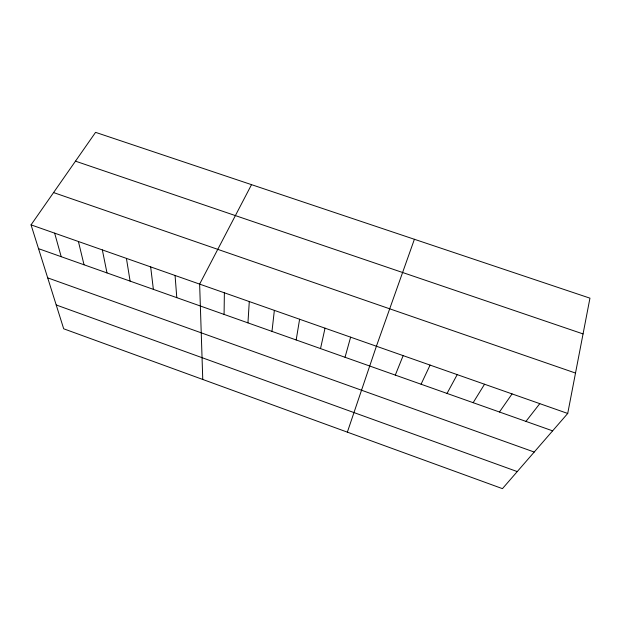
<?xml version="1.0" encoding="UTF-8"?>
<svg xmlns="http://www.w3.org/2000/svg" width="621" height="621" viewBox="0 0 621 621"><rect width="100%" height="100%" fill="white"/><g stroke="black" fill="none" stroke-linecap="round" stroke-linejoin="round"><path stroke-width="0.93" d="M224.08 314.412L224.375 292.801M247.95 322.873L249.285 301.55M271.982 331.397L274.358 310.368M296.178 339.966L299.609 319.241M567.718 413.462L589.95 298.158L95.572 132.351L31.05 224.864L63.691 328.788L502.443 488.649L567.718 413.462L31.05 224.864M320.521 348.598L325.031 328.175M345.035 357.285L350.624 337.172M347.356 432.146L376.404 346.231L414.401 239.279M395.298 375.1L403.145 355.623M421.069 384.228L430.081 365.094M251.528 184.654L199.636 284.108L202.764 379.462M447.019 393.427L457.211 374.626M473.148 402.687L484.543 384.228M499.455 412.01L512.069 393.9M525.948 421.395L539.789 403.65M75.475 161.165L583.057 333.919M53.569 192.572L575.512 373.058M38.525 248.656L552.628 430.85M47.693 277.859L534.223 452.049M56.208 304.965L517.262 471.587M54.656 233.154L61.2 256.69M78.417 241.507L84.021 264.779M102.341 249.914L106.991 272.922M126.42 258.375L130.107 281.111M150.662 266.898L153.371 289.355M175.068 275.476L176.791 297.653"/></g></svg>
